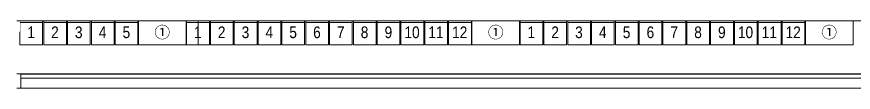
# Model space of a CAD drawing. Units: millimetres, scale not verified. Extents: x -35903 to 76097, y -53729 to 27871.
# Drawn here: x -10227 to 5578, y 8665 to 9930 of the extents above; entities that cross this region are included whole.
import ezdxf
from ezdxf.enums import TextEntityAlignment as Align

# ---------------------------------------------------------------- set-up
doc = ezdxf.new("R2010")
doc.units = ezdxf.units.MM
doc.header["$LTSCALE"] = 200
for name, color, linetype, lineweight in [('0-1_躯体', 7, 'Continuous', 9), ('0-5_設備機器', 7, 'Continuous', 9), ('0-9_座席', 7, 'Continuous', 9)]:
    doc.layers.add(name, color=color, linetype=linetype, lineweight=lineweight)
doc.styles.add('ＭＳ Ｐゴシック', font='')
doc.styles.get('ＭＳ Ｐゴシック').set_extended_font_data('MS PGothic')

msp = doc.modelspace()

# ---------------------------------------------------------------- linework, layer by layer
at = {"layer": '0-1_躯体'}
for p, q in [((-7927.1, 9480.4), (-7927.1, 9930.4)), ((-7027.1, 9480.4), (-7027.1, 9930.4)), ((-1627.1, 9480.4), (-1627.1, 9930.4)), ((-727.1, 9480.4), (-727.1, 9930.4)), ((4672.9, 9480.4), (4672.9, 9930.4)), ((5572.9, 9480.4), (5572.9, 9930.4)), ((-7027.1, 9480.4), (-7927.1, 9480.4)), ((-727.1, 9480.4), (-1627.1, 9480.4)), ((5572.9, 9480.4), (4672.9, 9480.4)), ((-10152.1, 8665.4), (-10152.1, 8930.4)), ((33722.9, 8930.4), (-10152.1, 8930.4)), ((37824.1, 8928.7), (-10152.1, 8928.7)), ((37824.1, 8852.2), (-10152.1, 8852.2)), ((37824.1, 8850.4), (-10152.1, 8850.4)), ((37824.1, 8665.4), (-10152.1, 8665.4))]:
    msp.add_line(p, q, dxfattribs=at)
at = {"layer": '0-1_躯体', "color": 4, "lineweight": 5}
for p, q in [((-10152.1, 8930.4), (-10226.9, 8930.4)), ((-10152.1, 8665.4), (-10227.1, 8665.4))]:
    msp.add_line(p, q, dxfattribs=at)
at = {"layer": '0-5_設備機器'}
for p, q in [((-10167.1, 9480.4), (-10167.1, 9930.4)), ((-8701.4, 9930.4), (-10167.1, 9930.4)), ((-9737.1, 9900.4), (-10167.1, 9900.4)), ((-9737.1, 9480.4), (-9737.1, 9930.4)), ((-9717.1, 9480.4), (-9717.1, 9930.4)), ((-9287.1, 9900.4), (-9717.1, 9900.4)), ((-9287.1, 9480.4), (-9287.1, 9930.4)), ((-9267.1, 9480.4), (-9267.1, 9930.4)), ((-8837.1, 9900.4), (-9267.1, 9900.4)), ((-8837.1, 9480.4), (-8837.1, 9930.4)), ((-8817.1, 9480.4), (-8817.1, 9930.4)), ((-8387.1, 9900.4), (-8817.1, 9900.4)), ((-7937.1, 9930.4), (-8701.4, 9930.4)), ((-8387.1, 9480.4), (-8387.1, 9930.4)), ((-8367.1, 9480.4), (-8367.1, 9930.4)), ((-7937.1, 9900.4), (-8367.1, 9900.4)), ((-7937.1, 9480.4), (-7937.1, 9930.4)), ((-7017.1, 9480.4), (-7017.1, 9930.4)), ((-7017.1, 9930.4), (-2401.4, 9930.4)), ((-7017.1, 9900.4), (-6587.1, 9900.4)), ((-6587.1, 9480.4), (-6587.1, 9930.4)), ((-6567.1, 9480.4), (-6567.1, 9930.4)), ((-6137.1, 9900.4), (-6567.1, 9900.4)), ((-6137.1, 9480.4), (-6137.1, 9930.4)), ((-6117.1, 9480.4), (-6117.1, 9930.4)), ((-6117.1, 9900.4), (-5687.1, 9900.4)), ((-5687.1, 9480.4), (-5687.1, 9930.4)), ((-5667.1, 9480.4), (-5667.1, 9930.4)), ((-5237.1, 9900.4), (-5667.1, 9900.4)), ((-5237.1, 9480.4), (-5237.1, 9930.4)), ((-5217.1, 9480.4), (-5217.1, 9930.4)), ((-4787.1, 9900.4), (-5217.1, 9900.4)), ((-4787.1, 9480.4), (-4787.1, 9930.4)), ((-4767.1, 9480.4), (-4767.1, 9930.4)), ((-4337.1, 9900.4), (-4767.1, 9900.4)), ((-4337.1, 9480.4), (-4337.1, 9930.4)), ((-4317.1, 9480.4), (-4317.1, 9930.4)), ((-3887.1, 9900.4), (-4317.1, 9900.4)), ((-3887.1, 9480.4), (-3887.1, 9930.4)), ((-3867.1, 9480.4), (-3867.1, 9930.4)), ((-3437.1, 9900.4), (-3867.1, 9900.4)), ((-3437.1, 9480.4), (-3437.1, 9930.4)), ((-3417.1, 9480.4), (-3417.1, 9930.4)), ((-2987.1, 9900.4), (-3417.1, 9900.4)), ((-2987.1, 9480.4), (-2987.1, 9930.4)), ((-2967.1, 9480.4), (-2967.1, 9930.4)), ((-2537.1, 9900.4), (-2967.1, 9900.4)), ((-2537.1, 9480.4), (-2537.1, 9930.4)), ((-2517.1, 9480.4), (-2517.1, 9930.4)), ((-2087.1, 9900.4), (-2517.1, 9900.4)), ((-1637.1, 9930.4), (-2401.4, 9930.4)), ((-2087.1, 9480.4), (-2087.1, 9930.4)), ((-2067.1, 9480.4), (-2067.1, 9930.4)), ((-1637.1, 9900.4), (-2067.1, 9900.4)), ((-1637.1, 9480.4), (-1637.1, 9930.4)), ((-717.1, 9480.4), (-717.1, 9930.4)), ((-717.1, 9930.4), (3898.6, 9930.4)), ((-717.1, 9900.4), (-287.1, 9900.4)), ((-287.1, 9480.4), (-287.1, 9930.4)), ((-267.1, 9480.4), (-267.1, 9930.4)), ((162.9, 9900.4), (-267.1, 9900.4)), ((162.9, 9480.4), (162.9, 9930.4)), ((182.9, 9480.4), (182.9, 9930.4)), ((182.9, 9900.4), (612.9, 9900.4)), ((612.9, 9480.4), (612.9, 9930.4)), ((632.9, 9480.4), (632.9, 9930.4)), ((1062.9, 9900.4), (632.9, 9900.4)), ((1062.9, 9480.4), (1062.9, 9930.4)), ((1082.9, 9480.4), (1082.9, 9930.4)), ((1512.9, 9900.4), (1082.9, 9900.4)), ((1512.9, 9480.4), (1512.9, 9930.4)), ((1532.9, 9480.4), (1532.9, 9930.4)), ((1962.9, 9900.4), (1532.9, 9900.4)), ((1962.9, 9480.4), (1962.9, 9930.4)), ((1982.9, 9480.4), (1982.9, 9930.4)), ((2412.9, 9900.4), (1982.9, 9900.4)), ((2412.9, 9480.4), (2412.9, 9930.4)), ((2432.9, 9480.4), (2432.9, 9930.4)), ((2862.9, 9900.4), (2432.9, 9900.4)), ((2862.9, 9480.4), (2862.9, 9930.4)), ((2882.9, 9480.4), (2882.9, 9930.4)), ((3312.9, 9900.4), (2882.9, 9900.4)), ((3312.9, 9480.4), (3312.9, 9930.4)), ((3332.9, 9480.4), (3332.9, 9930.4)), ((3762.9, 9900.4), (3332.9, 9900.4)), ((3762.9, 9480.4), (3762.9, 9930.4)), ((3782.9, 9480.4), (3782.9, 9930.4)), ((4212.9, 9900.4), (3782.9, 9900.4)), ((4662.9, 9930.4), (3898.6, 9930.4)), ((4212.9, 9480.4), (4212.9, 9930.4)), ((4232.9, 9480.4), (4232.9, 9930.4)), ((4662.9, 9900.4), (4232.9, 9900.4)), ((4662.9, 9480.4), (4662.9, 9930.4)), ((-9737.1, 9480.4), (-10167.1, 9480.4)), ((-9287.1, 9480.4), (-9717.1, 9480.4)), ((-8837.1, 9480.4), (-9267.1, 9480.4)), ((-8387.1, 9480.4), (-8817.1, 9480.4)), ((-7937.1, 9480.4), (-8367.1, 9480.4)), ((-6587.1, 9480.4), (-7017.1, 9480.4)), ((-6137.1, 9480.4), (-6567.1, 9480.4)), ((-6117.1, 9480.4), (-6117.1, 9481.7)), ((-5687.1, 9480.4), (-6117.1, 9480.4)), ((-5237.1, 9480.4), (-5667.1, 9480.4)), ((-4787.1, 9480.4), (-5217.1, 9480.4)), ((-4337.1, 9480.4), (-4767.1, 9480.4)), ((-3887.1, 9480.4), (-4317.1, 9480.4)), ((-3437.1, 9480.4), (-3867.1, 9480.4)), ((-2987.1, 9480.4), (-3417.1, 9480.4)), ((-2537.1, 9480.4), (-2967.1, 9480.4)), ((-2087.1, 9480.4), (-2517.1, 9480.4)), ((-1637.1, 9480.4), (-2067.1, 9480.4)), ((-287.1, 9480.4), (-717.1, 9480.4)), ((162.9, 9480.4), (-267.1, 9480.4)), ((182.9, 9480.4), (182.9, 9481.7)), ((612.9, 9480.4), (182.9, 9480.4)), ((1062.9, 9480.4), (632.9, 9480.4)), ((1512.9, 9480.4), (1082.9, 9480.4)), ((1962.9, 9480.4), (1532.9, 9480.4)), ((2412.9, 9480.4), (1982.9, 9480.4)), ((2862.9, 9480.4), (2432.9, 9480.4)), ((3312.9, 9480.4), (2882.9, 9480.4)), ((3762.9, 9480.4), (3332.9, 9480.4)), ((4212.9, 9480.4), (3782.9, 9480.4)), ((4662.9, 9480.4), (4232.9, 9480.4))]:
    msp.add_line(p, q, dxfattribs=at)
at = {"layer": '0-9_座席'}
msp.add_line((-6802.1, 9480.4), (-6802.1, 9930.4), dxfattribs=at)

# ---------------------------------------------------------------- texts
at = {"layer": '0-9_座席', "style": 'ＭＳ Ｐゴシック', "width": 0.9}
for s, p in [('1', (-10027.1, 9540.4)), ('2', (-9577.1, 9540.4)), ('3', (-9127.1, 9540.4)), ('4', (-8677.1, 9540.4)), ('5', (-8227.1, 9540.4)), ('1', (-6877.1, 9540.4)), ('2', (-6427.1, 9540.4)), ('3', (-5977.1, 9540.4)), ('4', (-5527.1, 9540.4)), ('5', (-5077.1, 9540.4)), ('6', (-4627.1, 9540.4)), ('7', (-4177.1, 9540.4)), ('8', (-3727.1, 9540.4)), ('9', (-3277.1, 9540.4)), ('10', (-2902.1, 9540.4)), ('11', (-2452.1, 9540.4)), ('12', (-2002.1, 9540.4)), ('1', (-577.1, 9540.4)), ('2', (-127.1, 9540.4)), ('3', (322.9, 9540.4)), ('4', (772.9, 9540.4)), ('5', (1222.9, 9540.4)), ('6', (1672.9, 9540.4)), ('7', (2122.9, 9540.4)), ('8', (2572.9, 9540.4)), ('9', (3022.9, 9540.4)), ('10', (3397.9, 9540.4)), ('11', (3847.9, 9540.4)), ('12', (4297.9, 9540.4))]:
    msp.add_text(s, height=219.9, dxfattribs=at).set_placement(p, align=Align.BOTTOM_LEFT)
at = {"layer": '0-9_座席', "style": 'ＭＳ Ｐゴシック'}
for p in [(-7627.1, 9540.4), (-1327.1, 9540.4), (4972.9, 9540.4)]:
    msp.add_text('①', height=219.9, dxfattribs=at).set_placement(p, align=Align.BOTTOM_LEFT)

# ---------------------------------------------------------------- next in the draw order: wipeouts: each hides what was drawn before it
msp.add_wipeout([(-10527.1, 9725.4), (-10527.1, 9930.4), (-10167.1, 9930.4), (-10167.1, 9725.4)])

# ---------------------------------------------------------------- next in the draw order: linework, layer by layer
at = {"layer": '0-1_躯体'}
msp.add_line((40220.7, 9930.4), (-10227.1, 9930.4), dxfattribs=at)

doc.saveas('drawing.dxf')
